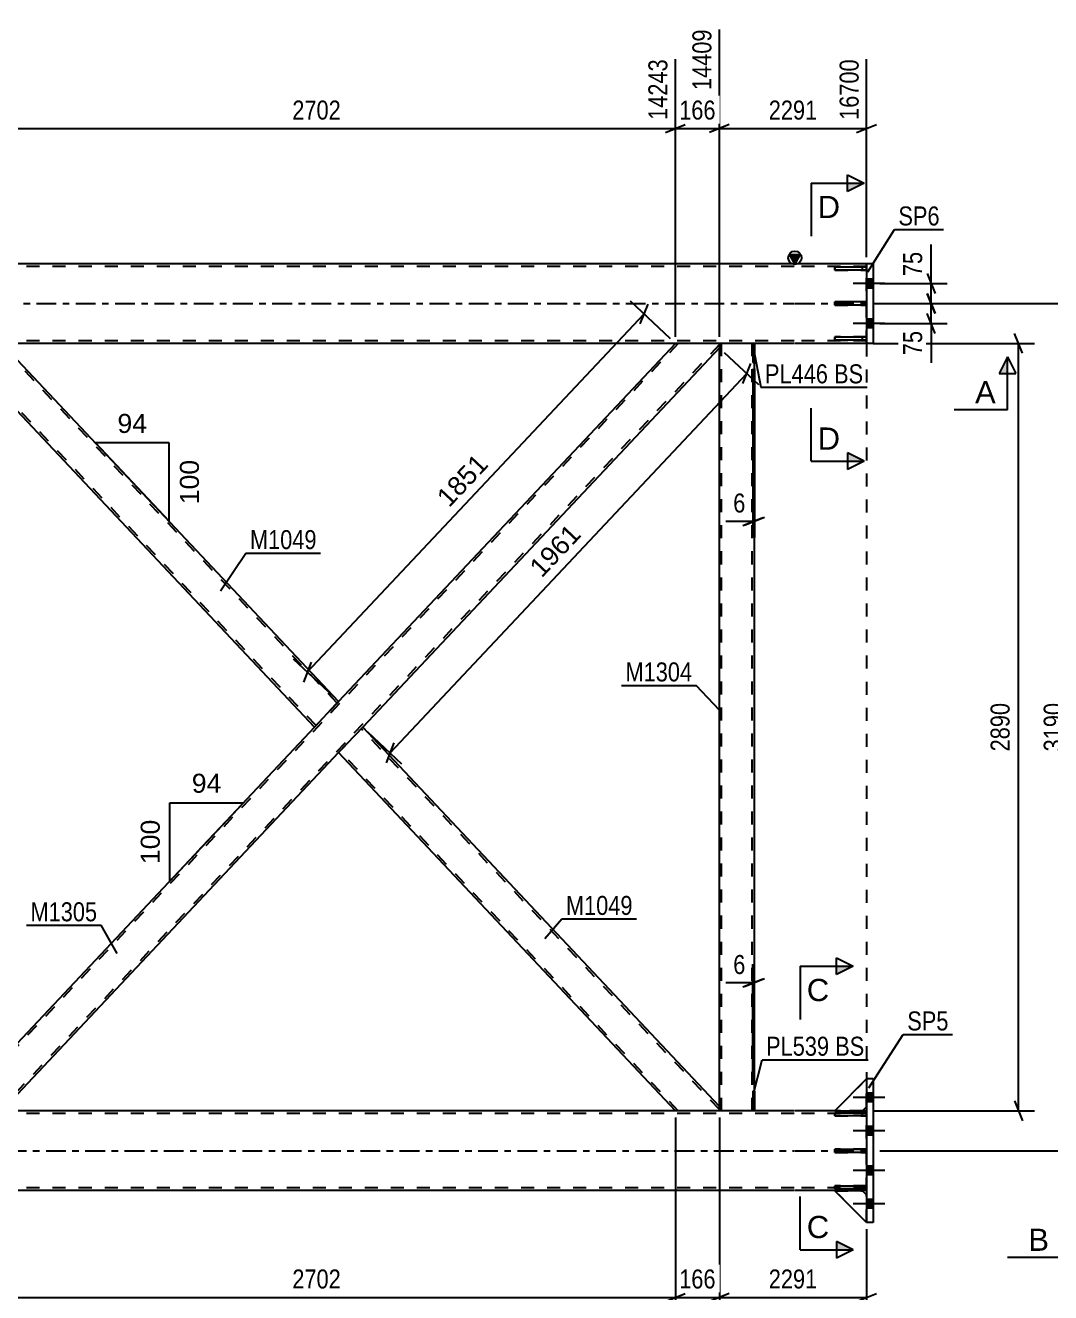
# Model space of a CAD drawing. Header units: millimetres. Extents: x -91 to 750, y -434 to 160.
# Drawn here: x 471.8 to 626.3, y -149 to 41.9 of the extents above; entities that cross this region are included whole.
import ezdxf

# ---------------------------------------------------------------- set-up
doc = ezdxf.new("R2010")
doc.units = ezdxf.units.MM
doc.linetypes.add('DXK_LINE_DOT2', pattern=[3.9198, 1.9599, -1.9599])
doc.linetypes.add('DXK_LINE_DOT3', pattern=[5.9187, 2.979, -0.9799, 0.9799, -0.9799])
doc.styles.add('Arial', font='ARIAL.TTF', dxfattribs={"height": 0.2})
doc.styles.add('Arial Narrow', font='ARIALN.TTF', dxfattribs={"height": 0.2})

# ---------------------------------------------------------------- blocks, each defined once
blk = doc.blocks.new('Part-761555327-3857 - 3828')
at = {"color": 2, "linetype": 'Continuous'}
for p, q in [((581.64, -6), (581.4, -6)), ((581.4, -6), (581.4, -8.86)), ((581.64, -8.86), (581.64, -6)), ((581.4, -8.86), (581.64, -8.86))]:
    blk.add_line(p, q, dxfattribs=at)
blk = doc.blocks.new('Part-761555327-3834 - 3828')
at = {"color": 7, "linetype": 'DXK_LINE_DOT2'}
for p, q in [((593.74, -133.63), (597.94, -133.63)), ((598.54, -138.43), (593.74, -133.63)), ((597.94, -133.63), (598.54, -134.23)), ((598.54, -134.23), (598.54, -138.43))]:
    blk.add_line(p, q, dxfattribs=at)
blk = doc.blocks.new('Part-761555327-3837 - 3828')
at = {"color": 2, "linetype": 'Continuous'}
for p, q in [((598.54, -138.43), (593.74, -133.63)), ((597.94, -133.63), (593.74, -133.63)), ((597.94, -133.63), (598.54, -134.23)), ((598.54, -138.4), (598.54, -138.43))]:
    blk.add_line(p, q, dxfattribs=at)
at = {"color": 7, "linetype": 'DXK_LINE_DOT2'}
blk.add_line((598.54, -138.4), (598.54, -134.23), dxfattribs=at)
blk = doc.blocks.new('Part-761555327-3916 - 3828')
at = {"color": 7, "linetype": 'DXK_LINE_DOT2'}
for p, q in [((598.54, -132.89), (593.74, -132.89)), ((593.74, -132.89), (593.74, -133.37)), ((593.74, -133.37), (598.54, -133.37)), ((597.94, -133.37), (597.94, -132.89)), ((598.54, -133.37), (598.54, -132.89))]:
    blk.add_line(p, q, dxfattribs=at)
blk = doc.blocks.new('Part-761555327-3852 - 3828')
at = {"color": 7, "linetype": 'DXK_LINE_DOT2'}
for p, q in [((581.4, -6), (581.64, -6)), ((581.4, -6), (581.4, -8.86)), ((581.64, -6), (581.64, -8.86)), ((581.4, -8.86), (581.64, -8.86))]:
    blk.add_line(p, q, dxfattribs=at)
blk = doc.blocks.new('Bolt-761555327-3936 - 3828')
at = {"linetype": 'Continuous'}
for points in [[(598.54, -118.94), (598.54, -120.26), (599.54, -120.26), (599.54, -118.94)], [(598.54, -118.94), (598.54, -120.26), (599.54, -120.26), (599.54, -118.94)], [(598.54, -118.94), (598.54, -120.26), (599.54, -120.26), (599.54, -118.94)], [(598.54, -123.94), (598.54, -125.26), (599.54, -125.26), (599.54, -123.94)], [(598.54, -123.94), (598.54, -125.26), (599.54, -125.26), (599.54, -123.94)], [(598.54, -129.94), (598.54, -131.26), (599.54, -131.26), (599.54, -129.94)], [(598.54, -129.94), (598.54, -131.26), (599.54, -131.26), (599.54, -129.94)], [(598.54, -134.94), (598.54, -136.26), (599.54, -136.26), (599.54, -134.94)], [(598.54, -134.94), (598.54, -136.26), (599.54, -136.26), (599.54, -134.94)], [(598.54, -134.94), (598.54, -136.26), (599.54, -136.26), (599.54, -134.94)]]:
    blk.add_hatch(color=1, dxfattribs=at).paths.add_polyline_path(points)
at = {"color": 1, "linetype": 'Continuous'}
for p, q in [((601.3, -119.6), (596.54, -119.6)), ((601.3, -119.6), (596.54, -119.6)), ((601.3, -119.6), (596.54, -119.6)), ((599.54, -118.94), (598.54, -118.94)), ((599.54, -118.94), (598.54, -118.94)), ((599.54, -118.94), (598.54, -118.94)), ((599.54, -120.26), (598.54, -120.26)), ((599.54, -120.26), (598.54, -120.26)), ((599.54, -120.26), (598.54, -120.26)), ((599.54, -123.94), (598.54, -123.94)), ((599.54, -123.94), (598.54, -123.94)), ((601.3, -124.6), (596.54, -124.6)), ((601.3, -124.6), (596.54, -124.6)), ((599.54, -125.26), (598.54, -125.26)), ((599.54, -125.26), (598.54, -125.26)), ((601.3, -130.6), (596.54, -130.6)), ((601.3, -130.6), (596.54, -130.6)), ((599.54, -129.94), (598.54, -129.94)), ((599.54, -129.94), (598.54, -129.94)), ((599.54, -131.26), (598.54, -131.26)), ((599.54, -131.26), (598.54, -131.26)), ((599.54, -134.94), (598.54, -134.94)), ((599.54, -134.94), (598.54, -134.94)), ((599.54, -134.94), (598.54, -134.94)), ((601.3, -135.6), (596.54, -135.6)), ((601.3, -135.6), (596.54, -135.6)), ((601.3, -135.6), (596.54, -135.6)), ((599.54, -136.26), (598.54, -136.26)), ((599.54, -136.26), (598.54, -136.26)), ((599.54, -136.26), (598.54, -136.26))]:
    blk.add_line(p, q, dxfattribs=at)
blk = doc.blocks.new('Part-761555327-4137 - 3828')
at = {"color": 2, "linetype": 'Continuous'}
for p, q in [((461.64, -6.66), (461.64, -6)), ((515.38, -63.8), (461.64, -6.66)), ((519, -59.95), (468.27, -6)), ((518.56, -60.41), (515.38, -63.8)), ((519, -59.95), (518.56, -60.41))]:
    blk.add_line(p, q, dxfattribs=at)
at = {"color": 7, "linetype": 'DXK_LINE_DOT2'}
for p, q in [((468.27, -6), (461.64, -6)), ((515.6, -63.57), (461.64, -6.19)), ((518.78, -60.18), (467.83, -6)), ((518.97, -59.98), (518.56, -60.41)), ((515.6, -63.57), (515.61, -63.55))]:
    blk.add_line(p, q, dxfattribs=at)
blk = doc.blocks.new('Part-761555327-3913 - 3828')
at = {"color": 7, "linetype": 'DXK_LINE_DOT2'}
for p, q in [((598.54, 5.5), (593.74, 5.5)), ((593.74, 5.5), (593.74, 5.02)), ((593.74, 5.02), (598.54, 5.02)), ((597.94, 5.02), (597.94, 5.5)), ((598.54, 5.02), (598.54, 5.5))]:
    blk.add_line(p, q, dxfattribs=at)
blk = doc.blocks.new('Part-761555327-3930 - 3828')
at = {"color": 7, "linetype": 'DXK_LINE_DOT2'}
for p, q in [((587.64, -122), (-40, -122)), ((587.64, -121.6), (-27.5, -121.6)), ((581.64, -121.6), (581.4, -121.6)), ((598.54, -121.6), (587.74, -121.6)), ((598.54, -122), (587.74, -122)), ((597.94, -121.6), (593.74, -121.6)), ((598.54, -133.6), (598.54, -121.6)), ((587.64, -133.2), (-40, -133.2)), ((598.54, -133.2), (587.74, -133.2))]:
    blk.add_line(p, q, dxfattribs=at)
at = {"color": 2, "linetype": 'Continuous'}
for p, q in [((581.4, -121.6), (465.51, -121.6)), ((587.64, -121.6), (581.64, -121.6)), ((593.74, -121.6), (587.74, -121.6)), ((598.54, -121.6), (597.94, -121.6)), ((587.64, -133.6), (-40, -133.6)), ((598.54, -133.6), (587.74, -133.6))]:
    blk.add_line(p, q, dxfattribs=at)
at = {"color": 7, "linetype": 'DXK_LINE_DOT3'}
for p, q in [((-40, -127.6), (587.64, -127.6)), ((587.74, -127.6), (598.54, -127.6))]:
    blk.add_line(p, q, dxfattribs=at)
blk = doc.blocks.new('Bolt-761555327-3999 - 3828')
at = {"linetype": 'Continuous'}
for points in [[(598.54, 3.66), (598.54, 2.34), (599.54, 2.34), (599.54, 3.66)], [(598.54, 3.66), (598.54, 2.34), (599.54, 2.34), (599.54, 3.66)], [(598.54, -2.34), (598.54, -3.66), (599.54, -3.66), (599.54, -2.34)], [(598.54, -2.34), (598.54, -3.66), (599.54, -3.66), (599.54, -2.34)]]:
    blk.add_hatch(color=1, dxfattribs=at).paths.add_polyline_path(points)
at = {"color": 1, "linetype": 'Continuous'}
for p, q in [((601.3, 3), (596.54, 3)), ((601.3, 3), (596.54, 3)), ((599.54, 3.66), (598.54, 3.66)), ((599.54, 3.66), (598.54, 3.66)), ((599.54, 2.34), (598.54, 2.34)), ((599.54, 2.34), (598.54, 2.34)), ((601.3, -3), (596.54, -3)), ((601.3, -3), (596.54, -3)), ((599.54, -2.34), (598.54, -2.34)), ((599.54, -2.34), (598.54, -2.34)), ((599.54, -3.66), (598.54, -3.66)), ((599.54, -3.66), (598.54, -3.66))]:
    blk.add_line(p, q, dxfattribs=at)
blk = doc.blocks.new('Part-761555327-3935 - 3828')
at = {"linetype": 'Continuous'}
blk.add_hatch(color=2, dxfattribs=at).paths.add_polyline_path([(587.74, 6), (586.94, 7.4), (588.54, 7.4)])
at = {"color": 2, "linetype": 'Continuous'}
for p, q in [((587.64, 6), (465.51, 6)), ((587.74, 6), (586.94, 7.4)), ((586.94, 7.4), (588.54, 7.4)), ((588.54, 7.4), (587.74, 6)), ((598.54, 6), (587.74, 6)), ((581.4, -6), (0, -6)), ((587.64, -6), (581.64, -6)), ((598.54, -6), (587.74, -6))]:
    blk.add_line(p, q, dxfattribs=at)
at = {"color": 7, "linetype": 'DXK_LINE_DOT2'}
for p, q in [((598.54, -6), (598.54, 6)), ((587.64, 5.6), (0, 5.6)), ((598.54, 5.6), (587.74, 5.6)), ((587.64, -5.6), (0, -5.6)), ((598.54, -5.6), (587.74, -5.6)), ((581.64, -6), (581.4, -6))]:
    blk.add_line(p, q, dxfattribs=at)
at = {"color": 7, "linetype": 'DXK_LINE_DOT3'}
for p, q in [((0, 0), (587.64, 0)), ((587.74, 0), (598.54, 0))]:
    blk.add_line(p, q, dxfattribs=at)
at = {"color": 2, "linetype": 'Continuous'}
blk.add_circle((587.74, 6.9), 1, dxfattribs=at)
blk = doc.blocks.new('Part-761555327-3951 - 3828')
at = {"color": 7, "linetype": 'DXK_LINE_DOT2'}
for p, q in [((581.4, -121.6), (581.4, -118.62)), ((581.64, -118.62), (581.4, -118.62)), ((581.64, -121.6), (581.64, -118.62)), ((581.64, -121.6), (581.4, -121.6))]:
    blk.add_line(p, q, dxfattribs=at)
blk = doc.blocks.new('Part-761555327-3956 - 3828')
at = {"color": 2, "linetype": 'Continuous'}
for p, q in [((581.64, -118.62), (581.4, -118.62)), ((581.4, -118.62), (581.4, -121.6)), ((581.64, -118.62), (581.64, -121.6)), ((581.64, -121.6), (581.4, -121.6))]:
    blk.add_line(p, q, dxfattribs=at)
blk = doc.blocks.new('Part-761555327-4097 - 3828')
at = {"color": 7, "linetype": 'DXK_LINE_DOT2'}
for p, q in [((598.54, -116.8), (593.74, -121.6)), ((598.54, -121), (598.54, -116.8)), ((593.74, -121.6), (597.94, -121.6)), ((597.94, -121.6), (598.54, -121))]:
    blk.add_line(p, q, dxfattribs=at)
blk = doc.blocks.new('Part-761555327-4008 - 3828')
at = {"color": 2, "linetype": 'Continuous'}
for p, q in [((598.54, 0.24), (593.74, 0.24)), ((593.74, -0.24), (593.74, 0.24)), ((598.54, 0.24), (598.54, -0.24)), ((598.54, -0.24), (593.74, -0.24))]:
    blk.add_line(p, q, dxfattribs=at)
at = {"color": 7, "linetype": 'DXK_LINE_DOT2'}
blk.add_line((597.94, -0.24), (597.94, 0.24), dxfattribs=at)
blk = doc.blocks.new('Part-761555327-4011 - 3828')
at = {"color": 2, "linetype": 'Continuous'}
for p, q in [((598.54, 5.5), (593.74, 5.5)), ((593.74, 5.02), (593.74, 5.5)), ((598.54, 5.02), (593.74, 5.02)), ((598.54, 5.5), (598.54, 5.02))]:
    blk.add_line(p, q, dxfattribs=at)
at = {"color": 7, "linetype": 'DXK_LINE_DOT2'}
blk.add_line((597.94, 5.02), (597.94, 5.5), dxfattribs=at)
blk = doc.blocks.new('Part-761555327-4014 - 3828')
at = {"color": 2, "linetype": 'Continuous'}
for p, q in [((593.74, -132.89), (598.54, -132.89)), ((593.74, -133.37), (593.74, -132.89)), ((598.54, -133.37), (593.74, -133.37)), ((598.54, -132.89), (598.54, -133.37))]:
    blk.add_line(p, q, dxfattribs=at)
at = {"color": 7, "linetype": 'DXK_LINE_DOT2'}
blk.add_line((597.94, -133.37), (597.94, -132.89), dxfattribs=at)
blk = doc.blocks.new('Part-761555327-4015 - 3828')
at = {"color": 7, "linetype": 'DXK_LINE_DOT2'}
for p, q in [((598.54, 0.24), (593.74, 0.24)), ((593.74, 0.24), (593.74, -0.24)), ((597.94, -0.24), (597.94, 0.24)), ((598.54, -0.24), (598.54, 0.24)), ((593.74, -0.24), (598.54, -0.24))]:
    blk.add_line(p, q, dxfattribs=at)
blk = doc.blocks.new('Part-761555327-4025 - 3828')
at = {"color": 2, "linetype": 'Continuous'}
for p, q in [((522.63, -63.8), (519, -67.65)), ((576.36, -120.94), (522.63, -63.8)), ((569.73, -121.6), (519, -67.65)), ((576.36, -121.6), (576.36, -120.94))]:
    blk.add_line(p, q, dxfattribs=at)
at = {"color": 7, "linetype": 'DXK_LINE_DOT2'}
for p, q in [((576.36, -121.41), (522.41, -64.03)), ((519.22, -67.42), (519.24, -67.4)), ((570.17, -121.6), (519.22, -67.42)), ((576.36, -121.6), (569.73, -121.6))]:
    blk.add_line(p, q, dxfattribs=at)
blk = doc.blocks.new('Part-761555327-4030 - 3828')
at = {"color": 2, "linetype": 'Continuous'}
for p, q in [((599.54, -116.8), (598.54, -116.8)), ((598.54, -116.8), (598.54, -138.4)), ((599.54, -116.8), (599.54, -138.4)), ((599.54, -138.4), (598.54, -138.4))]:
    blk.add_line(p, q, dxfattribs=at)
blk = doc.blocks.new('Part-761555327-4035 - 3828')
at = {"color": 2, "linetype": 'Continuous'}
for p, q in [((599.54, 6), (598.54, 6)), ((598.54, 6), (598.54, -6)), ((599.54, 6), (599.54, -6)), ((599.54, -6), (598.54, -6))]:
    blk.add_line(p, q, dxfattribs=at)
blk = doc.blocks.new('Part-761555327-4055 - 3828')
at = {"color": 7, "linetype": 'DXK_LINE_DOT2'}
for p, q in [((581.64, -6), (576.36, -6)), ((576.36, -6.66), (576.36, -6)), ((576.68, -121.6), (576.68, -6)), ((581.32, -121.6), (581.32, -6)), ((581.64, -8.86), (581.64, -6)), ((581.64, -121.6), (581.64, -118.62)), ((576.36, -121.6), (576.36, -120.94)), ((581.64, -121.6), (576.36, -121.6))]:
    blk.add_line(p, q, dxfattribs=at)
at = {"color": 2, "linetype": 'Continuous'}
for p, q in [((576.36, -120.94), (576.36, -6.66)), ((581.64, -118.62), (581.64, -8.86))]:
    blk.add_line(p, q, dxfattribs=at)
blk = doc.blocks.new('Part-761555327-4072 - 3828')
at = {"color": 7, "linetype": 'DXK_LINE_DOT2'}
for p, q in [((598.54, -121.89), (593.74, -121.89)), ((593.74, -121.89), (593.74, -122.37)), ((597.94, -122.37), (597.94, -121.89)), ((598.54, -122.37), (598.54, -121.89)), ((593.74, -122.37), (598.54, -122.37))]:
    blk.add_line(p, q, dxfattribs=at)
blk = doc.blocks.new('Part-761555327-4075 - 3828')
at = {"color": 7, "linetype": 'DXK_LINE_DOT2'}
for p, q in [((598.54, -5.02), (593.74, -5.02)), ((593.74, -5.02), (593.74, -5.5)), ((593.74, -5.5), (598.54, -5.5)), ((597.94, -5.5), (597.94, -5.02)), ((598.54, -5.5), (598.54, -5.02))]:
    blk.add_line(p, q, dxfattribs=at)
blk = doc.blocks.new('Part-761555327-4076 - 3828')
at = {"color": 7, "linetype": 'DXK_LINE_DOT2'}
for p, q in [((598.54, -127.39), (593.74, -127.39)), ((593.74, -127.39), (593.74, -127.87)), ((593.74, -127.87), (598.54, -127.87)), ((597.94, -127.87), (597.94, -127.39)), ((598.54, -127.87), (598.54, -127.39))]:
    blk.add_line(p, q, dxfattribs=at)
blk = doc.blocks.new('Part-761555327-4079 - 3828')
at = {"color": 2, "linetype": 'Continuous'}
for p, q in [((593.74, -121.89), (598.54, -121.89)), ((593.74, -122.37), (593.74, -121.89)), ((598.54, -121.89), (598.54, -122.37)), ((598.54, -122.37), (593.74, -122.37))]:
    blk.add_line(p, q, dxfattribs=at)
at = {"color": 7, "linetype": 'DXK_LINE_DOT2'}
blk.add_line((597.94, -122.37), (597.94, -121.89), dxfattribs=at)
blk = doc.blocks.new('Part-761555327-4082 - 3828')
at = {"color": 2, "linetype": 'Continuous'}
for p, q in [((593.74, -5.02), (598.54, -5.02)), ((593.74, -5.5), (593.74, -5.02)), ((598.54, -5.5), (593.74, -5.5)), ((598.54, -5.02), (598.54, -5.5))]:
    blk.add_line(p, q, dxfattribs=at)
at = {"color": 7, "linetype": 'DXK_LINE_DOT2'}
blk.add_line((597.94, -5.5), (597.94, -5.02), dxfattribs=at)
blk = doc.blocks.new('Part-761555327-4085 - 3828')
at = {"color": 2, "linetype": 'Continuous'}
for p, q in [((593.74, -127.39), (598.54, -127.39)), ((593.74, -127.87), (593.74, -127.39)), ((598.54, -127.87), (593.74, -127.87)), ((598.54, -127.39), (598.54, -127.87))]:
    blk.add_line(p, q, dxfattribs=at)
at = {"color": 7, "linetype": 'DXK_LINE_DOT2'}
blk.add_line((597.94, -127.87), (597.94, -127.39), dxfattribs=at)
blk = doc.blocks.new('Part-761555327-4094 - 3828')
at = {"color": 2, "linetype": 'Continuous'}
for p, q in [((598.54, -116.8), (593.74, -121.6)), ((593.74, -121.6), (597.94, -121.6)), ((597.94, -121.6), (598.54, -121))]:
    blk.add_line(p, q, dxfattribs=at)
at = {"color": 7, "linetype": 'DXK_LINE_DOT2'}
blk.add_line((598.54, -121), (598.54, -116.8), dxfattribs=at)
blk = doc.blocks.new('Part-761555327-4142 - 3828')
at = {"color": 7, "linetype": 'DXK_LINE_DOT2'}
for p, q in [((570.17, -6), (461.64, -121.41)), ((576.36, -6.19), (467.83, -121.6)), ((576.36, -6), (569.73, -6)), ((519, -59.95), (515.38, -63.8)), ((522.63, -63.8), (519, -67.65)), ((462.32, -120.22), (461.64, -120.94)), ((461.64, -121.6), (461.64, -120.94)), ((468.27, -121.6), (461.64, -121.6))]:
    blk.add_line(p, q, dxfattribs=at)
at = {"color": 2, "linetype": 'Continuous'}
for p, q in [((569.73, -6), (519, -59.95)), ((576.36, -6.66), (522.63, -63.8)), ((576.36, -6.66), (576.36, -6)), ((515.38, -63.8), (462.32, -120.22)), ((519, -67.65), (468.27, -121.6))]:
    blk.add_line(p, q, dxfattribs=at)
blk = doc.blocks.new('Line-761555327-5096 - 3828')
at = {"color": 1, "linetype": 'DXK_LINE_DOT2'}
blk.add_line((598.54, -6), (598.54, -116.8), dxfattribs=at)
blk = doc.blocks.new('StraightDimension-761555327-4982 - 3828')
at = {"color": 7, "linetype": 'Continuous'}
for p, q in [((569.01, -5.31), (562.95, 0.38)), ((514.29, -55.52), (565.03, -1.57)), ((564.44, -3.08), (565.62, -0.07)), ((518.27, -59.26), (512.22, -53.57)), ((514.89, -54.02), (513.7, -57.02))]:
    blk.add_line(p, q, dxfattribs=at)
at = {"color": 0}
blk.add_wipeout([(542.57, -24.36), (539.51, -21.48), (532.6, -28.83), (535.66, -31.71)], dxfattribs=at)
at = {"color": 3, "style": 'Arial'}
blk.add_text('1851', height=2.865, rotation=46.7591, dxfattribs=at).set_placement((535.63, -30.86))
blk = doc.blocks.new('StraightDimension-761555327-4314 - 3828')
at = {"color": 7, "linetype": 'Continuous'}
for p, q in [((622.03, -7.5), (620.83, -4.5)), ((599.54, -6), (623.83, -6)), ((621.43, -121.6), (621.43, -6)), ((620.83, -120.1), (622.03, -123.1)), ((599.54, -121.6), (623.83, -121.6))]:
    blk.add_line(p, q, dxfattribs=at)
at = {"color": 0}
blk.add_wipeout([(620.68, -59.54), (616.48, -59.54), (616.48, -68.06), (620.68, -68.06)], dxfattribs=at)
at = {"color": 3, "style": 'Arial Narrow'}
blk.add_text('2890', height=2.863, rotation=90.0002, dxfattribs=at).set_placement((620.08, -67.46))
blk = doc.blocks.new('AngleDimension-761555327-4803 - 3828')
at = {"color": 7, "linetype": 'Continuous'}
for p, q in [((493.56, -75.19), (504.66, -75.19)), ((493.56, -87), (504.66, -75.19)), ((493.56, -87), (493.56, -75.19)), ((497.64, -82.66), (504.66, -75.19))]:
    blk.add_line(p, q, dxfattribs=at)
at = {"color": 0}
for points in [[(501.94, -74.29), (501.94, -70.09), (496.29, -70.09), (496.29, -74.29)], [(492.66, -77.16), (488.46, -77.16), (488.46, -85.03), (492.66, -85.03)]]:
    blk.add_wipeout(points, dxfattribs=at)
at = {"color": 3, "style": 'Arial'}
blk.add_text('94', height=2.865, dxfattribs=at).set_placement((496.89, -73.69))
blk.add_text('100', height=2.865, rotation=90.0002, dxfattribs=at).set_placement((492.06, -84.43))
blk = doc.blocks.new('StraightDimension-761555327-4175 - 3828')
at = {"color": 7, "linetype": 'Continuous'}
for p, q in [((607.66, 4.5), (608.86, 1.5)), ((600.54, 3), (610.66, 3)), ((608.26, 0), (608.26, 3)), ((599.54, 0), (610.66, 0)), ((608.86, -1.5), (607.66, 1.5))]:
    blk.add_line(p, q, dxfattribs=at)
at = {"color": 0}
blk.add_wipeout([(607.51, 8.38), (603.31, 8.38), (603.31, 3.52), (607.51, 3.52)], dxfattribs=at)
at = {"color": 7, "linetype": 'Continuous'}
blk.add_line((608.26, 3), (608.26, 8.91), dxfattribs=at)
blk.add_line((608.26, 3), (608.26, 8.91), dxfattribs=at)
at = {"color": 3, "style": 'Arial Narrow'}
blk.add_text('75', height=2.863, rotation=90.0002, dxfattribs=at).set_placement((606.91, 4.13))
blk = doc.blocks.new('StraightDimension-761555327-4184 - 3828')
at = {"color": 7, "linetype": 'Continuous'}
for p, q in [((599.54, 0), (610.66, 0)), ((607.66, 1.5), (608.86, -1.5)), ((608.26, -3), (608.26, 0)), ((608.86, -4.5), (607.66, -1.5)), ((600.54, -3), (610.66, -3))]:
    blk.add_line(p, q, dxfattribs=at)
at = {"color": 0}
blk.add_wipeout([(607.51, -3.53), (603.31, -3.53), (603.31, -8.38), (607.51, -8.38)], dxfattribs=at)
at = {"color": 7, "linetype": 'Continuous'}
blk.add_line((608.26, -3), (608.26, -8.91), dxfattribs=at)
blk.add_line((608.26, -3), (608.26, -8.91), dxfattribs=at)
at = {"color": 3, "style": 'Arial Narrow'}
blk.add_text('75', height=2.863, rotation=90.0002, dxfattribs=at).set_placement((606.91, -7.78))
blk = doc.blocks.new('StraightDimension-761555327-4232 - 3828')
at = {"color": 7, "linetype": 'Continuous'}
for p, q in [((581.4, -9.86), (581.4, -35.23)), ((581.64, -9.86), (581.64, -35.23)), ((579.9, -33.43), (582.9, -32.23)), ((583.14, -32.23), (580.14, -33.43)), ((581.4, -32.83), (581.64, -32.83))]:
    blk.add_line(p, q, dxfattribs=at)
at = {"color": 0}
blk.add_wipeout([(580.88, -32.08), (580.88, -27.88), (577.85, -27.88), (577.85, -32.08)], dxfattribs=at)
at = {"color": 7, "linetype": 'Continuous'}
blk.add_line((581.4, -32.83), (577.32, -32.83), dxfattribs=at)
blk.add_line((581.4, -32.83), (577.32, -32.83), dxfattribs=at)
at = {"color": 3, "style": 'Arial Narrow'}
blk.add_text('6', height=2.86, dxfattribs=at).set_placement((578.45, -31.48))
blk = doc.blocks.new('StraightDimension-761555327-4245 - 3828')
at = {"color": 7, "linetype": 'Continuous'}
for p, q in [((581.4, -117.62), (581.4, -99.49)), ((581.64, -117.62), (581.64, -99.49)), ((579.9, -102.94), (582.9, -101.74)), ((583.14, -101.74), (580.14, -102.94)), ((581.4, -102.34), (581.64, -102.34))]:
    blk.add_line(p, q, dxfattribs=at)
at = {"color": 0}
blk.add_wipeout([(580.88, -101.59), (580.88, -97.39), (577.85, -97.39), (577.85, -101.59)], dxfattribs=at)
at = {"color": 7, "linetype": 'Continuous'}
blk.add_line((581.4, -102.34), (577.32, -102.34), dxfattribs=at)
blk.add_line((581.4, -102.34), (577.32, -102.34), dxfattribs=at)
at = {"color": 3, "style": 'Arial Narrow'}
blk.add_text('6', height=2.86, dxfattribs=at).set_placement((578.45, -100.99))
blk = doc.blocks.new('StraightDimension-761555327-4262 - 3828')
at = {"color": 7, "linetype": 'Continuous'}
for p, q in [((600.54, 0), (631.83, 0)), ((630.03, -1.5), (628.83, 1.5)), ((629.43, -127.6), (629.43, 0)), ((600.54, -127.6), (631.83, -127.6)), ((628.83, -126.1), (630.03, -129.1))]:
    blk.add_line(p, q, dxfattribs=at)
at = {"color": 0}
blk.add_wipeout([(628.68, -59.54), (624.48, -59.54), (624.48, -68.06), (628.68, -68.06)], dxfattribs=at)
at = {"color": 3, "style": 'Arial Narrow'}
blk.add_text('3190', height=2.863, rotation=90.0002, dxfattribs=at).set_placement((628.08, -67.46))
blk = doc.blocks.new('StraightDimension-761555327-4321 - 3828')
at = {"color": 7, "linetype": 'Continuous'}
for p, q in [((576.36, -122.6), (576.36, -160.15)), ((598.54, -139.4), (598.54, -160.15)), ((577.86, -149.11), (574.86, -150.31)), ((576.36, -149.71), (598.54, -149.71)), ((597.04, -150.31), (600.04, -149.11))]:
    blk.add_line(p, q, dxfattribs=at)
at = {"color": 0}
blk.add_wipeout([(591.71, -148.96), (591.71, -144.76), (583.2, -144.76), (583.2, -148.96)], dxfattribs=at)
at = {"color": 0, "linetype": 'Continuous'}
blk.add_wipeout([(597.94, -150.41), (593.74, -150.41), (593.74, -160.75), (597.94, -160.75)], dxfattribs=at)
at = {"color": 3, "style": 'Arial Narrow'}
blk.add_text('2291', height=2.863, dxfattribs=at).set_placement((583.8, -148.36))
at = {"color": 3, "linetype": 'Continuous', "style": 'Arial Narrow'}
blk.add_text('17700', height=2.863, rotation=90.0002, dxfattribs=at).set_placement((597.34, -160.15))
blk = doc.blocks.new('StraightDimension-761555327-4331 - 3828')
at = {"color": 7, "linetype": 'Continuous'}
for p, q in [((569.73, -122.6), (569.73, -160.15)), ((576.36, -122.6), (576.36, -160.15)), ((568.23, -150.31), (571.23, -149.11)), ((569.73, -149.71), (576.36, -149.71)), ((577.86, -149.11), (574.86, -150.31))]:
    blk.add_line(p, q, dxfattribs=at)
at = {"color": 0}
blk.add_wipeout([(576.39, -148.96), (576.39, -144.76), (569.71, -144.76), (569.71, -148.96)], dxfattribs=at)
at = {"color": 0, "linetype": 'Continuous'}
blk.add_wipeout([(575.76, -150.41), (571.56, -150.41), (571.56, -160.75), (575.76, -160.75)], dxfattribs=at)
at = {"color": 3, "style": 'Arial Narrow'}
blk.add_text('166', height=2.863, dxfattribs=at).set_placement((570.31, -148.36))
at = {"color": 3, "linetype": 'Continuous', "style": 'Arial Narrow'}
blk.add_text('15409', height=2.863, rotation=90.0002, dxfattribs=at).set_placement((575.16, -160.15))
blk = doc.blocks.new('StraightDimension-761555327-4348 - 3828')
at = {"color": 7, "linetype": 'Continuous'}
for p, q in [((461.64, -122.6), (461.64, -164.65)), ((569.73, -122.6), (569.73, -160.15)), ((463.14, -149.11), (460.14, -150.31)), ((461.64, -149.71), (569.73, -149.71)), ((568.23, -150.31), (571.23, -149.11))]:
    blk.add_line(p, q, dxfattribs=at)
at = {"color": 0}
blk.add_wipeout([(519.94, -148.96), (519.94, -144.76), (511.43, -144.76), (511.43, -148.96)], dxfattribs=at)
at = {"color": 0, "linetype": 'Continuous'}
blk.add_wipeout([(569.13, -150.41), (564.93, -150.41), (564.93, -160.75), (569.13, -160.75)], dxfattribs=at)
at = {"color": 3, "style": 'Arial Narrow'}
blk.add_text('2702', height=2.863, dxfattribs=at).set_placement((512.03, -148.36))
at = {"color": 3, "linetype": 'Continuous', "style": 'Arial Narrow'}
blk.add_text('15243', height=2.863, rotation=90.0002, dxfattribs=at).set_placement((568.53, -160.15))
blk = doc.blocks.new('StraightDimension-761555327-4558 - 3828')
at = {"color": 7, "linetype": 'Continuous'}
for p, q in [((576.36, -5), (576.36, 41.3)), ((598.54, 7), (598.54, 36.8)), ((577.86, 26.96), (574.86, 25.76)), ((597.04, 25.76), (600.04, 26.96)), ((576.36, 26.36), (598.54, 26.36))]:
    blk.add_line(p, q, dxfattribs=at)
at = {"color": 0, "linetype": 'Continuous'}
blk.add_wipeout([(597.94, 37.4), (593.74, 37.4), (593.74, 27.06), (597.94, 27.06)], dxfattribs=at)
at = {"color": 0}
blk.add_wipeout([(591.71, 27.11), (591.71, 31.31), (583.2, 31.31), (583.2, 27.11)], dxfattribs=at)
at = {"color": 3, "linetype": 'Continuous', "style": 'Arial Narrow'}
blk.add_text('16700', height=2.863, rotation=90.0002, dxfattribs=at).set_placement((597.34, 27.66))
at = {"color": 3, "style": 'Arial Narrow'}
blk.add_text('2291', height=2.863, dxfattribs=at).set_placement((583.8, 27.71))
blk = doc.blocks.new('StraightDimension-761555327-4564 - 3828')
at = {"color": 7, "linetype": 'Continuous'}
for p, q in [((576.36, -5), (576.36, 41.3)), ((569.73, -5), (569.73, 36.8)), ((568.23, 25.76), (571.23, 26.96)), ((577.86, 26.96), (574.86, 25.76)), ((569.73, 26.36), (576.36, 26.36))]:
    blk.add_line(p, q, dxfattribs=at)
at = {"color": 0}
blk.add_wipeout([(576.39, 27.11), (576.39, 31.31), (569.71, 31.31), (569.71, 27.11)], dxfattribs=at)
at = {"color": 0, "linetype": 'Continuous'}
blk.add_wipeout([(575.76, 41.9), (571.56, 41.9), (571.56, 31.56), (575.76, 31.56)], dxfattribs=at)
at = {"color": 3, "linetype": 'Continuous', "style": 'Arial Narrow'}
blk.add_text('14409', height=2.863, rotation=90.0002, dxfattribs=at).set_placement((575.16, 32.16))
at = {"color": 3, "style": 'Arial Narrow'}
blk.add_text('166', height=2.863, dxfattribs=at).set_placement((570.31, 27.71))
blk = doc.blocks.new('StraightDimension-761555327-4575 - 3828')
at = {"color": 7, "linetype": 'Continuous'}
for p, q in [((461.64, -5), (461.64, 36.8)), ((569.73, -5), (569.73, 36.8)), ((463.14, 26.96), (460.14, 25.76)), ((568.23, 25.76), (571.23, 26.96)), ((461.64, 26.36), (569.73, 26.36))]:
    blk.add_line(p, q, dxfattribs=at)
at = {"color": 0, "linetype": 'Continuous'}
blk.add_wipeout([(569.13, 37.4), (564.93, 37.4), (564.93, 27.06), (569.13, 27.06)], dxfattribs=at)
at = {"color": 0}
blk.add_wipeout([(519.94, 27.11), (519.94, 31.31), (511.43, 31.31), (511.43, 27.11)], dxfattribs=at)
at = {"color": 3, "linetype": 'Continuous', "style": 'Arial Narrow'}
blk.add_text('14243', height=2.863, rotation=90.0002, dxfattribs=at).set_placement((568.53, 27.66))
at = {"color": 3, "style": 'Arial Narrow'}
blk.add_text('2702', height=2.863, dxfattribs=at).set_placement((512.03, 27.71))
blk = doc.blocks.new('StraightDimension-761555327-5003 - 3828')
at = {"color": 7, "linetype": 'Continuous'}
for p, q in [((577.09, -7.35), (582.24, -12.19)), ((579.9, -12.05), (581.08, -9.04)), ((526.75, -67.68), (580.49, -10.54)), ((523.35, -64.49), (528.5, -69.33)), ((527.34, -66.18), (526.16, -69.19))]:
    blk.add_line(p, q, dxfattribs=at)
at = {"color": 0}
blk.add_wipeout([(556.53, -34.92), (553.47, -32.04), (546.56, -39.4), (549.62, -42.27)], dxfattribs=at)
at = {"color": 3, "style": 'Arial'}
blk.add_text('1961', height=2.865, rotation=46.7591, dxfattribs=at).set_placement((549.59, -41.43))
blk = doc.blocks.new('AngleDimension-761555327-20067 - 3828')
at = {"color": 7, "linetype": 'Continuous'}
for p, q in [((490.93, -30.1), (482.37, -20.99)), ((493.46, -20.99), (482.37, -20.99)), ((493.46, -32.79), (482.37, -20.99)), ((493.46, -32.79), (493.46, -20.99))]:
    blk.add_line(p, q, dxfattribs=at)
at = {"color": 0}
for points in [[(490.74, -20.09), (490.74, -15.89), (485.09, -15.89), (485.09, -20.09)], [(498.56, -22.95), (494.36, -22.95), (494.36, -30.83), (498.56, -30.83)]]:
    blk.add_wipeout(points, dxfattribs=at)
at = {"color": 3, "style": 'Arial'}
blk.add_text('94', height=2.865, dxfattribs=at).set_placement((485.69, -19.49))
blk.add_text('100', height=2.865, rotation=90.0002, dxfattribs=at).set_placement((497.96, -30.23))
blk = doc.blocks.new('SectionMark-761555327-5036 - 3828')
at = {"linetype": 'Continuous'}
for points in [[(594.03, -101.07), (594.03, -99.82), (596.53, -99.82)], [(594.03, -142.52), (594.03, -141.27), (596.53, -142.52)]]:
    blk.add_hatch(color=6, dxfattribs=at).paths.add_polyline_path(points)
at = {"color": 6, "linetype": 'Continuous'}
for p, q in [((594.03, -101.07), (594.03, -98.57)), ((594.03, -98.57), (596.53, -99.82)), ((588.53, -99.82), (588.53, -107.82)), ((588.53, -99.82), (596.53, -99.82)), ((596.53, -99.82), (594.03, -101.07)), ((588.53, -142.52), (588.53, -134.52)), ((588.53, -142.52), (596.53, -142.52)), ((596.53, -142.52), (594.03, -141.27)), ((594.03, -141.27), (594.03, -143.77)), ((596.53, -142.52), (594.03, -143.77))]:
    blk.add_line(p, q, dxfattribs=at)
at = {"color": 0, "linetype": 'Continuous'}
for points in [[(592.9, -105.07), (592.9, -101.57), (589.53, -101.57), (589.53, -105.07)], [(592.9, -140.77), (592.9, -137.27), (589.53, -137.27), (589.53, -140.77)]]:
    blk.add_wipeout(points, dxfattribs=at)
at = {"color": 3, "linetype": 'Continuous', "style": 'Arial'}
for p in [(589.53, -105.07), (589.53, -140.77)]:
    blk.add_text('C', height=3.34, dxfattribs=at).set_placement(p)
blk = doc.blocks.new('Mark-761555327-4021 - 3828')
at = {"color": 0}
blk.add_wipeout([(563.3, -92.09), (563.3, -89.09), (553.25, -89.09), (553.25, -92.09)], dxfattribs=at)
blk.add_wipeout([(563.3, -92.09), (563.3, -89.09), (553.25, -89.09), (553.25, -92.09)], dxfattribs=at)
at = {"color": 30, "linetype": 'Continuous'}
for p, q in [((550.09, -95.63), (552.65, -92.69)), ((552.65, -92.69), (563.9, -92.69))]:
    blk.add_line(p, q, dxfattribs=at)
at = {"color": 3, "style": 'Arial Narrow'}
blk.add_text('M1049', height=2.863, dxfattribs=at).set_placement((553.25, -92.09))
blk = doc.blocks.new('SectionMark-761555327-5038 - 3828')
at = {"linetype": 'Continuous'}
for points in [[(595.67, 16.88), (595.67, 18.13), (598.17, 18.13)], [(595.67, -23.76), (595.67, -22.51), (598.17, -23.76)]]:
    blk.add_hatch(color=6, dxfattribs=at).paths.add_polyline_path(points)
at = {"color": 6, "linetype": 'Continuous'}
for p, q in [((595.67, 16.88), (595.67, 19.38)), ((595.67, 19.38), (598.17, 18.13)), ((590.17, 18.13), (590.17, 10.13)), ((590.17, 18.13), (598.17, 18.13)), ((598.17, 18.13), (595.67, 16.88)), ((590.17, -23.76), (590.17, -15.76)), ((598.17, -23.76), (595.67, -22.51)), ((595.67, -22.51), (595.67, -25.01)), ((590.17, -23.76), (598.17, -23.76)), ((598.17, -23.76), (595.67, -25.01))]:
    blk.add_line(p, q, dxfattribs=at)
at = {"color": 0, "linetype": 'Continuous'}
for points in [[(594.54, 12.88), (594.54, 16.38), (591.17, 16.38), (591.17, 12.88)], [(594.54, -22.01), (594.54, -18.51), (591.17, -18.51), (591.17, -22.01)]]:
    blk.add_wipeout(points, dxfattribs=at)
at = {"color": 3, "linetype": 'Continuous', "style": 'Arial'}
for p in [(591.17, 12.88), (591.17, -22.01)]:
    blk.add_text('D', height=3.34, dxfattribs=at).set_placement(p)
blk = doc.blocks.new('Mark-761555327-4026 - 3828')
at = {"color": 0}
blk.add_wipeout([(610.88, -109.49), (610.88, -106.49), (604.67, -106.49), (604.67, -109.49)], dxfattribs=at)
blk.add_wipeout([(610.88, -109.49), (610.88, -106.49), (604.67, -106.49), (604.67, -109.49)], dxfattribs=at)
at = {"color": 30, "linetype": 'Continuous'}
for p, q in [((598.88, -118.13), (604.07, -110.09)), ((604.07, -110.09), (611.48, -110.09))]:
    blk.add_line(p, q, dxfattribs=at)
at = {"color": 3, "style": 'Arial Narrow'}
blk.add_text('SP5', height=2.863, dxfattribs=at).set_placement((604.67, -109.49))
blk = doc.blocks.new('Mark-761555327-4031 - 3828')
at = {"color": 0}
blk.add_wipeout([(609.54, 11.76), (609.54, 14.76), (603.33, 14.76), (603.33, 11.76)], dxfattribs=at)
blk.add_wipeout([(609.54, 11.76), (609.54, 14.76), (603.33, 14.76), (603.33, 11.76)], dxfattribs=at)
at = {"color": 30, "linetype": 'Continuous'}
for p, q in [((598.74, 4.8), (602.73, 11.16)), ((602.73, 11.16), (610.14, 11.16))]:
    blk.add_line(p, q, dxfattribs=at)
at = {"color": 3, "style": 'Arial Narrow'}
blk.add_text('SP6', height=2.863, dxfattribs=at).set_placement((603.33, 11.76))
blk = doc.blocks.new('Mark-761555327-4051 - 3828')
at = {"color": 0}
blk.add_wipeout([(572.28, -56.92), (572.28, -53.92), (562.22, -53.92), (562.22, -56.92)], dxfattribs=at)
blk.add_wipeout([(572.28, -56.92), (572.28, -53.92), (562.22, -53.92), (562.22, -56.92)], dxfattribs=at)
at = {"color": 30, "linetype": 'Continuous'}
for p in [(561.62, -57.52), (576.36, -61.27)]:
    blk.add_line(p, (572.88, -57.52), dxfattribs=at)
at = {"color": 3, "style": 'Arial Narrow'}
blk.add_text('M1304', height=2.863, dxfattribs=at).set_placement((562.22, -56.92))
blk = doc.blocks.new('SectionMark-761555327-5018 - 3828')
at = {"linetype": 'Continuous'}
blk.add_hatch(color=6, dxfattribs=at).paths.add_polyline_path([(619.75, -10.52), (618.5, -10.52), (619.75, -8.02)])
at = {"color": 6, "linetype": 'Continuous'}
for p, q in [((619.75, -8.02), (618.5, -10.52)), ((619.74, -16.02), (619.75, -8.02)), ((619.75, -8.02), (621, -10.52)), ((618.5, -10.52), (621, -10.52)), ((619.74, -16.02), (611.74, -16.01))]:
    blk.add_line(p, q, dxfattribs=at)
at = {"color": 0, "linetype": 'Continuous'}
blk.add_wipeout([(617.99, -15.02), (618, -11.52), (614.89, -11.52), (614.88, -15.02)], dxfattribs=at)
at = {"color": 3, "linetype": 'Continuous', "style": 'Arial'}
blk.add_text('A', height=3.34, rotation=-0.063, dxfattribs=at).set_placement((614.88, -15.02))
blk = doc.blocks.new('Mark-761555327-4133 - 3828')
at = {"color": 0}
blk.add_wipeout([(515.7, -36.99), (515.7, -33.99), (505.65, -33.99), (505.65, -36.99)], dxfattribs=at)
blk.add_wipeout([(515.7, -36.99), (515.7, -33.99), (505.65, -33.99), (505.65, -36.99)], dxfattribs=at)
at = {"color": 30, "linetype": 'Continuous'}
for p, q in [((501.22, -43.25), (505.05, -37.59)), ((505.05, -37.59), (516.3, -37.59))]:
    blk.add_line(p, q, dxfattribs=at)
at = {"color": 3, "style": 'Arial Narrow'}
blk.add_text('M1049', height=2.863, dxfattribs=at).set_placement((505.65, -36.99))
blk = doc.blocks.new('Mark-761555327-4138 - 3828')
at = {"color": 0}
blk.add_wipeout([(482.64, -93.05), (482.64, -90.05), (472.59, -90.05), (472.59, -93.05)], dxfattribs=at)
blk.add_wipeout([(482.64, -93.05), (482.64, -90.05), (472.59, -90.05), (472.59, -93.05)], dxfattribs=at)
at = {"color": 30, "linetype": 'Continuous'}
for p in [(471.99, -93.65), (485.65, -97.89)]:
    blk.add_line(p, (483.24, -93.65), dxfattribs=at)
at = {"color": 3, "style": 'Arial Narrow'}
blk.add_text('M1305', height=2.863, dxfattribs=at).set_placement((472.59, -93.05))
blk = doc.blocks.new('SectionMark-761555327-5016 - 3828')
at = {"color": 6, "linetype": 'Continuous'}
blk.add_line((627.77, -143.69), (619.77, -143.69), dxfattribs=at)
at = {"color": 0, "linetype": 'Continuous'}
blk.add_wipeout([(626.02, -142.69), (626.02, -139.19), (622.91, -139.19), (622.91, -142.69)], dxfattribs=at)
at = {"color": 3, "linetype": 'Continuous', "style": 'Arial'}
blk.add_text('B', height=3.34, dxfattribs=at).set_placement((622.91, -142.69))
blk = doc.blocks.new('MarkSet-761555327-5124 - 3828')
at = {"color": 0}
blk.add_wipeout([(592.74, -12.02), (592.74, -9.02), (583.23, -9.02), (583.23, -12.02)], dxfattribs=at)
blk.add_wipeout([(592.74, -12.02), (592.74, -9.02), (583.23, -9.02), (583.23, -12.02)], dxfattribs=at)
at = {"color": 30, "linetype": 'Continuous'}
blk.add_line((581.46, -6.58), (582.63, -12.62), dxfattribs=at)
at = {"color": 3, "style": 'Arial Narrow'}
blk.add_text('PL446', height=2.863, dxfattribs=at).set_placement((583.23, -12.02))
at = {"color": 0}
blk.add_wipeout([(598.02, -12.02), (598.02, -9.02), (593.64, -9.02), (593.64, -12.02)], dxfattribs=at)
blk.add_wipeout([(598.02, -12.02), (598.02, -9.02), (593.64, -9.02), (593.64, -12.02)], dxfattribs=at)
at = {"color": 30, "linetype": 'Continuous'}
blk.add_line((582.63, -12.62), (598.62, -12.62), dxfattribs=at)
at = {"color": 3, "style": 'Arial Narrow'}
blk.add_text('BS', height=2.863, dxfattribs=at).set_placement((593.64, -12.02))
blk = doc.blocks.new('MarkSet-761555327-5164 - 3828')
at = {"color": 0}
blk.add_wipeout([(592.91, -113.3), (592.91, -110.3), (583.4, -110.3), (583.4, -113.3)], dxfattribs=at)
blk.add_wipeout([(592.91, -113.3), (592.91, -110.3), (583.4, -110.3), (583.4, -113.3)], dxfattribs=at)
at = {"color": 30, "linetype": 'Continuous'}
blk.add_line((581.46, -119.23), (582.8, -113.9), dxfattribs=at)
at = {"color": 3, "style": 'Arial Narrow'}
blk.add_text('PL539', height=2.863, dxfattribs=at).set_placement((583.4, -113.3))
at = {"color": 0}
blk.add_wipeout([(598.19, -113.3), (598.19, -110.3), (593.81, -110.3), (593.81, -113.3)], dxfattribs=at)
blk.add_wipeout([(598.19, -113.3), (598.19, -110.3), (593.81, -110.3), (593.81, -113.3)], dxfattribs=at)
at = {"color": 30, "linetype": 'Continuous'}
blk.add_line((582.8, -113.9), (598.79, -113.9), dxfattribs=at)
at = {"color": 3, "style": 'Arial Narrow'}
blk.add_text('BS', height=2.863, dxfattribs=at).set_placement((593.81, -113.3))

msp = doc.modelspace()

# ---------------------------------------------------------------- block references
for name in ['Part-761555327-3935 - 3828', 'Part-761555327-4035 - 3828', 'Part-761555327-3913 - 3828', 'Part-761555327-4011 - 3828', 'Bolt-761555327-3999 - 3828', 'Part-761555327-4008 - 3828', 'Part-761555327-4015 - 3828', 'Part-761555327-4075 - 3828', 'Part-761555327-4082 - 3828', 'Part-761555327-4137 - 3828', 'Part-761555327-4142 - 3828', 'Part-761555327-4055 - 3828', 'Part-761555327-3857 - 3828', 'Part-761555327-3852 - 3828', 'Line-761555327-5096 - 3828', 'Part-761555327-4025 - 3828', 'Part-761555327-4097 - 3828', 'Part-761555327-4094 - 3828', 'Part-761555327-4030 - 3828', 'Part-761555327-3951 - 3828', 'Part-761555327-3956 - 3828', 'Bolt-761555327-3936 - 3828', 'Part-761555327-3930 - 3828', 'Part-761555327-4072 - 3828', 'Part-761555327-4079 - 3828', 'Part-761555327-4076 - 3828', 'Part-761555327-4085 - 3828', 'Part-761555327-3916 - 3828', 'Part-761555327-4014 - 3828', 'Part-761555327-3834 - 3828', 'Part-761555327-3837 - 3828']:
    msp.add_blockref(name, (0, 0))

# ---------------------------------------------------------------- next in the draw order: block references
for name in ['StraightDimension-761555327-4175 - 3828', 'StraightDimension-761555327-4982 - 3828', 'StraightDimension-761555327-4314 - 3828', 'StraightDimension-761555327-4232 - 3828', 'AngleDimension-761555327-20067 - 3828', 'AngleDimension-761555327-4803 - 3828', 'Mark-761555327-4021 - 3828', 'Mark-761555327-4138 - 3828', 'StraightDimension-761555327-4245 - 3828']:
    msp.add_blockref(name, (0, 0))

# ---------------------------------------------------------------- next in the draw order: block references
for name in ['StraightDimension-761555327-4184 - 3828', 'StraightDimension-761555327-5003 - 3828', 'Mark-761555327-4133 - 3828']:
    msp.add_blockref(name, (0, 0))

# ---------------------------------------------------------------- next in the draw order: block references
for name in ['StraightDimension-761555327-4262 - 3828', 'Mark-761555327-4051 - 3828']:
    msp.add_blockref(name, (0, 0))

# ---------------------------------------------------------------- next in the draw order: block references
for name in ['StraightDimension-761555327-4558 - 3828', 'Mark-761555327-4026 - 3828', 'StraightDimension-761555327-4321 - 3828']:
    msp.add_blockref(name, (0, 0))

# ---------------------------------------------------------------- next in the draw order: block references
for name in ['StraightDimension-761555327-4564 - 3828', 'SectionMark-761555327-5038 - 3828', 'SectionMark-761555327-5036 - 3828', 'StraightDimension-761555327-4331 - 3828']:
    msp.add_blockref(name, (0, 0))

# ---------------------------------------------------------------- next in the draw order: block references
for name in ['StraightDimension-761555327-4575 - 3828', 'Mark-761555327-4031 - 3828', 'SectionMark-761555327-5018 - 3828', 'MarkSet-761555327-5164 - 3828', 'StraightDimension-761555327-4348 - 3828']:
    msp.add_blockref(name, (0, 0))

# ---------------------------------------------------------------- next in the draw order: block references
for name in ['MarkSet-761555327-5124 - 3828', 'SectionMark-761555327-5016 - 3828']:
    msp.add_blockref(name, (0, 0))

doc.saveas('drawing.dxf')
